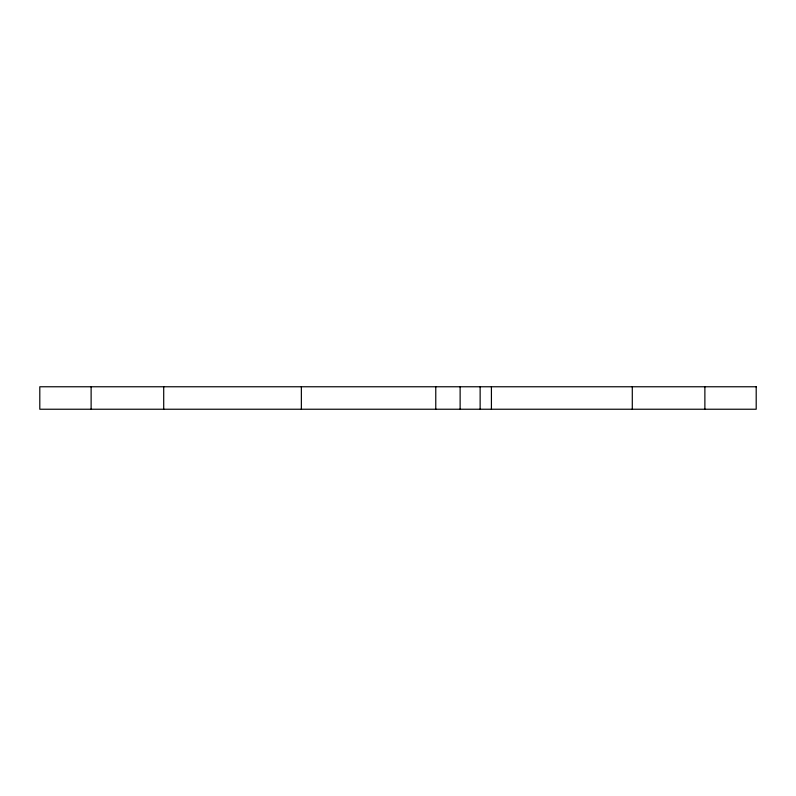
<?xml version="1.0" encoding="UTF-8"?>
<svg xmlns="http://www.w3.org/2000/svg" width="796" height="796" viewBox="0 0 796 796"><rect width="100%" height="100%" fill="white"/><g stroke="black" fill="none" stroke-linecap="round" stroke-linejoin="round"><path stroke-width="1.19" d="M704.878 386.766L704.878 409.234M632.293 386.766L632.293 409.234M491.421 386.766L491.421 409.234M480.137 386.766L480.137 409.234M460.128 386.766L460.128 409.234M435.77 386.766L435.77 409.234M301.366 386.766L301.366 409.234M163.707 386.766L163.707 409.234M91.122 386.766L91.122 409.234M756.2 386.766L39.8 386.766L39.8 409.234L756.2 409.234L756.2 386.766"/></g></svg>
